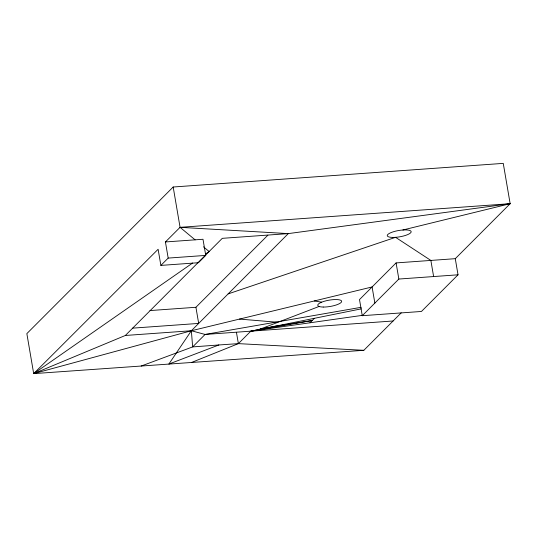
<?xml version="1.0" encoding="UTF-8"?>
<svg xmlns="http://www.w3.org/2000/svg" width="537" height="537" viewBox="0 0 537 537"><rect width="100%" height="100%" fill="white"/><g stroke="black" fill="none" stroke-linecap="round" stroke-linejoin="round"><path stroke-width="0.81" d="M363.824 350.312L33.69 373.624L26.85 333.618L173.183 187.01L503.256 163.376L510.15 203.698L288.302 233.608L191.36 330.745L168.853 364.079L218.861 344.969L238.374 343.633L363.824 350.312L401.206 312.849M274.159 327.12L275.004 326.261L312.198 320.542L250.813 331.175L238.374 343.633L191.501 362.482M192.608 263.023L33.69 373.624L125.343 335.471L222.284 238.334L288.302 233.608L180.07 227.332L165.43 241.959L168.182 258.089L160.865 265.406L158.113 249.275L33.69 373.624L191.36 330.745L372.094 286.959L374.853 303.083M149.957 310.567L195.918 307.278L267.856 235.206M309.97 322.777L314.427 318.307M455.275 258.68L396.091 262.915L359.508 299.572L362.267 315.696L421.451 311.46L458.034 274.803L455.275 258.68L510.15 203.698L180.07 227.332L173.183 187.01M362.267 315.696L398.85 279.045L458.034 274.803M165.43 241.959L202.993 239.267L205.745 255.404L198.422 262.714L160.865 265.406M205.678 253.927L209.121 251.531L203.489 246.825M319.079 306.466L259.391 329.416L250.813 331.175L362.683 315.313M141.204 366.033L192.649 346.909L218.861 344.969M264.016 328.483L257.243 329.852L258.908 329.765M228.131 293.9L395.561 237.327L430.862 260.425L433.621 276.555M402.878 229.997L510.15 203.698M275.004 326.261L259.391 329.416L361.253 308.856M361.106 307.318L205.087 334.444L191.36 330.745L125.343 335.471M168.182 258.089L205.745 255.404M132.659 328.141L198.677 323.415L195.918 307.278M393.084 320.985L205.087 334.444L192.649 346.909L191.36 330.745M255.102 330.295L256.209 330.235M277.837 322.281L239.489 319.079M314.313 300.955L321.683 302.17M180.07 227.332L195.112 239.851M396.091 262.915L398.85 279.045M236.441 332.343L238.374 343.633M392.742 237.414A12.116 3.195 -9.7 0 0 411.161 231.93A12.116 3.195 -9.7 0 0 393.755 231.648A12.116 3.195 -9.7 0 0 392.742 237.414M323.234 307.05A12.116 3.195 -9.7 0 0 341.653 301.566A12.116 3.195 -9.7 0 0 324.247 301.284A12.116 3.195 -9.7 0 0 323.234 307.05"/></g></svg>
